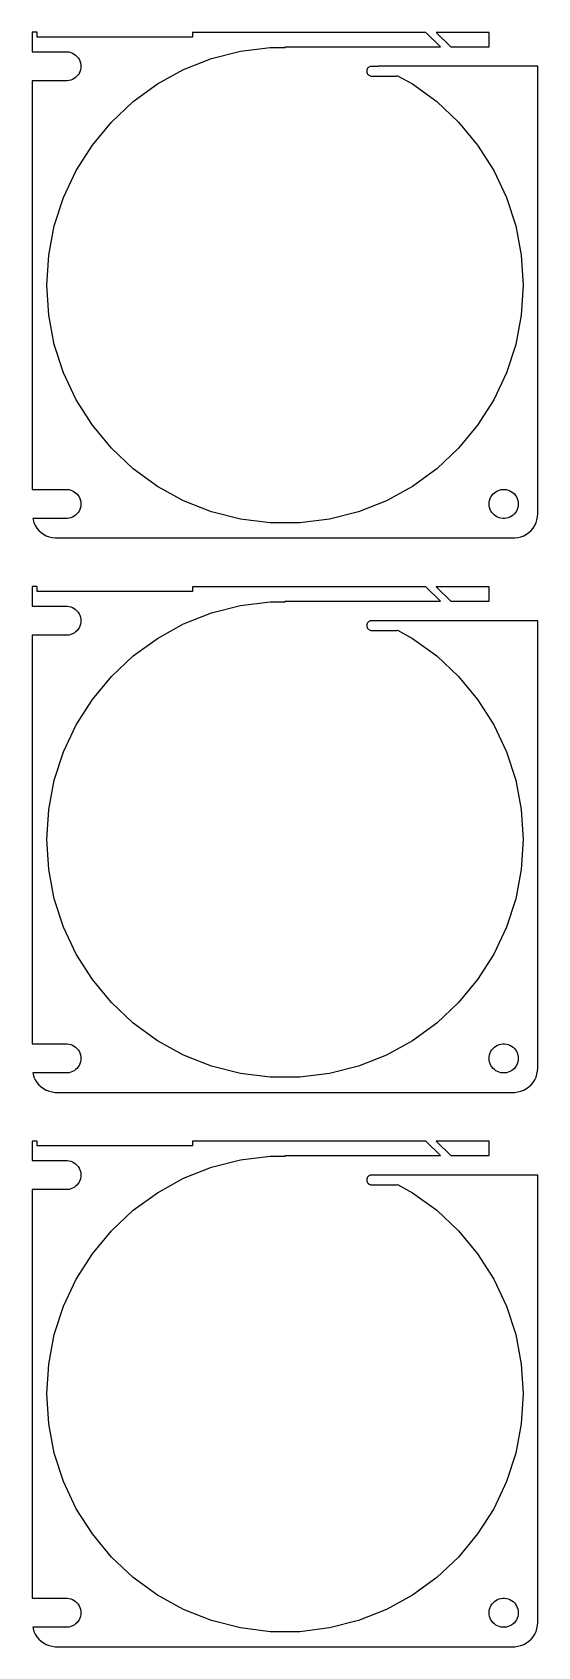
# Model space of a CAD drawing. Header units: metres. Extents: x -52 to 52, y 290 to 622.
import ezdxf

# ---------------------------------------------------------------- set-up
doc = ezdxf.new("R2010")
doc.units = ezdxf.units.M

msp = doc.modelspace()

# ---------------------------------------------------------------- linework, layer by layer
for p, q in [((-51, 622), (-52, 622)), ((-52, 622), (-52, 617.994)), ((-51, 621), (-51, 622)), ((-19, 621), (-51, 621)), ((29.0099, 621.99), (-19, 621.99)), ((-19, 621.99), (-19, 621)), ((32, 619), (29.0099, 621.99)), ((42, 621.99), (31.1312, 621.99)), ((31.1312, 621.99), (34.1213, 619)), ((42, 619), (42, 621.99)), ((-52, 617.994), (-44.8116, 617.994)), ((-44.8116, 617.994), (-44.4379, 617.947)), ((-44.4379, 617.947), (-44.0729, 617.853)), ((-44.0729, 617.853), (-43.7227, 617.714)), ((-43.7227, 617.714), (-43.3925, 617.533)), ((-43.3925, 617.533), (-43.0877, 617.312)), ((-15.1418, 616.602), (-9.1817, 618.132)), ((-9.1817, 618.132), (-3.0767, 618.903)), ((-3.0767, 618.903), (0, 618.903)), ((0, 618.903), (0, 619)), ((0, 619), (32, 619)), ((34.1213, 619), (42, 619)), ((-43.0877, 617.312), (-42.8131, 617.054)), ((-42.8131, 617.054), (-42.5729, 616.763)), ((-42.5729, 616.763), (-42.3711, 616.445)), ((-42.3711, 616.445), (-42.2107, 616.104)), ((-42.2107, 616.104), (-42.0942, 615.746)), ((-42.0942, 614.254), (-42.2107, 613.896)), ((-42.0942, 615.746), (-42.0237, 615.376)), ((-42.0237, 614.624), (-42.0942, 614.254)), ((-42.0237, 615.376), (-42, 615)), ((-42, 615), (-42.0237, 614.624)), ((-26.2555, 611.372), (-20.8632, 614.337)), ((-20.8632, 614.337), (-15.1418, 616.602)), ((16.8424, 614.249), (16.8189, 614.125)), ((16.8812, 614.368), (16.8424, 614.249)), ((16.9347, 614.482), (16.8812, 614.368)), ((17.002, 614.588), (16.9347, 614.482)), ((17.082, 614.685), (17.002, 614.588)), ((17.1736, 614.771), (17.082, 614.685)), ((17.2752, 614.844), (17.1736, 614.771)), ((17.3852, 614.905), (17.2752, 614.844)), ((17.502, 614.951), (17.3852, 614.905)), ((17.6236, 614.982), (17.502, 614.951)), ((17.7482, 614.998), (17.6236, 614.982)), ((19.1924, 614.998), (17.7482, 614.998)), ((52, 615), (19.1874, 615)), ((19.1874, 615), (19.1924, 614.998)), ((52, 523), (52, 615)), ((-44.8116, 612.006), (-52, 612.006)), ((-52, 612.006), (-52, 527.994)), ((-44.4379, 612.053), (-44.8116, 612.006)), ((-44.0729, 612.147), (-44.4379, 612.053)), ((-43.7227, 612.286), (-44.0729, 612.147)), ((-43.3925, 612.467), (-43.7227, 612.286)), ((-43.0877, 612.688), (-43.3925, 612.467)), ((-42.8131, 612.946), (-43.0877, 612.688)), ((-42.5729, 613.237), (-42.8131, 612.946)), ((-42.3711, 613.555), (-42.5729, 613.237)), ((-42.2107, 613.896), (-42.3711, 613.555)), ((-31.2338, 607.755), (-26.2555, 611.372)), ((16.8189, 614.125), (16.811, 614)), ((16.811, 614), (16.8189, 613.875)), ((16.8189, 613.875), (16.8424, 613.751)), ((16.8424, 613.751), (16.8812, 613.632)), ((16.8812, 613.632), (16.9347, 613.518)), ((16.9347, 613.518), (17.002, 613.412)), ((17.002, 613.412), (17.082, 613.315)), ((17.082, 613.315), (17.1736, 613.229)), ((17.1736, 613.229), (17.2752, 613.156)), ((17.2752, 613.156), (17.3852, 613.095)), ((17.3852, 613.095), (17.502, 613.049)), ((17.502, 613.049), (17.6236, 613.018)), ((17.6236, 613.018), (17.7482, 613.002)), ((17.7482, 613.002), (22.8738, 613.002)), ((22.8738, 613.002), (22.9984, 613.018)), ((22.9984, 613.018), (23.12, 613.049)), ((23.12, 613.049), (23.1696, 613.069)), ((23.1696, 613.069), (26.2555, 611.372)), ((26.2555, 611.372), (31.2338, 607.755)), ((-35.7195, 603.543), (-31.2338, 607.755)), ((31.2338, 607.755), (35.7195, 603.543)), ((-39.6418, 598.801), (-35.7195, 603.543)), ((35.7195, 603.543), (39.6418, 598.801)), ((-42.939, 593.606), (-39.6418, 598.801)), ((39.6418, 598.801), (42.939, 593.606)), ((-45.559, 588.038), (-42.939, 593.606)), ((42.939, 593.606), (45.559, 588.038)), ((-47.4606, 582.186), (-45.559, 588.038)), ((45.559, 588.038), (47.4606, 582.186)), ((-48.6136, 576.141), (-47.4606, 582.186)), ((47.4606, 582.186), (48.6136, 576.141)), ((-49, 570), (-48.6136, 576.141)), ((48.6136, 576.141), (49, 570)), ((-48.6136, 563.859), (-49, 570)), ((49, 570), (48.6136, 563.859)), ((-47.4606, 557.814), (-48.6136, 563.859)), ((48.6136, 563.859), (47.4606, 557.814)), ((-45.559, 551.962), (-47.4606, 557.814)), ((47.4606, 557.814), (45.559, 551.962)), ((-42.939, 546.394), (-45.559, 551.962)), ((45.559, 551.962), (42.939, 546.394)), ((-39.6418, 541.199), (-42.939, 546.394)), ((42.939, 546.394), (39.6418, 541.199)), ((-35.7195, 536.457), (-39.6418, 541.199)), ((39.6418, 541.199), (35.7195, 536.457)), ((-31.2338, 532.245), (-35.7195, 536.457)), ((35.7195, 536.457), (31.2338, 532.245)), ((-26.2555, 528.628), (-31.2338, 532.245)), ((31.2338, 532.245), (26.2555, 528.628)), ((-52, 527.994), (-44.8116, 527.994)), ((-44.8116, 527.994), (-44.4379, 527.947)), ((-44.4379, 527.947), (-44.0729, 527.853)), ((-20.8632, 525.663), (-26.2555, 528.628)), ((26.2555, 528.628), (20.8632, 525.663)), ((44.0729, 527.853), (44.4379, 527.947)), ((44.4379, 527.947), (44.8116, 527.994)), ((44.8116, 527.994), (45.1884, 527.994)), ((45.1884, 527.994), (45.5621, 527.947)), ((45.5621, 527.947), (45.927, 527.853)), ((-44.0729, 527.853), (-43.7227, 527.714)), ((-43.7227, 527.714), (-43.3925, 527.533)), ((-43.3925, 527.533), (-43.0877, 527.312)), ((-43.0877, 527.312), (-42.8131, 527.054)), ((-42.8131, 527.054), (-42.5729, 526.763)), ((-42.5729, 526.763), (-42.3711, 526.445)), ((-42.3711, 526.445), (-42.2107, 526.104)), ((-42.2107, 526.104), (-42.0942, 525.746)), ((-42.0942, 525.746), (-42.0237, 525.376)), ((-42.0237, 524.624), (-42.0942, 524.254)), ((-42.0237, 525.376), (-42, 525)), ((-42, 525), (-42.0237, 524.624)), ((-15.1418, 523.398), (-20.8632, 525.663)), ((20.8632, 525.663), (15.1418, 523.398)), ((42, 525), (42.0237, 525.376)), ((42.0237, 524.624), (42, 525)), ((42.0237, 525.376), (42.0942, 525.746)), ((42.0942, 524.254), (42.0237, 524.624)), ((42.0942, 525.746), (42.2107, 526.104)), ((42.2107, 526.104), (42.3711, 526.445)), ((42.3711, 526.445), (42.5729, 526.763)), ((42.5729, 526.763), (42.8131, 527.054)), ((42.8131, 527.054), (43.0877, 527.312)), ((43.0877, 527.312), (43.3925, 527.533)), ((43.3925, 527.533), (43.7227, 527.714)), ((43.7227, 527.714), (44.0729, 527.853)), ((45.927, 527.853), (46.2773, 527.714)), ((46.2773, 527.714), (46.6075, 527.533)), ((46.6075, 527.533), (46.9123, 527.312)), ((46.9123, 527.312), (47.1869, 527.054)), ((47.1869, 527.054), (47.427, 526.763)), ((47.427, 526.763), (47.6289, 526.445)), ((47.6289, 526.445), (47.7893, 526.104)), ((47.7893, 526.104), (47.9057, 525.746)), ((47.9057, 525.746), (47.9763, 525.376)), ((47.9763, 524.624), (47.9057, 524.254)), ((47.9763, 525.376), (48, 525)), ((48, 525), (47.9763, 524.624)), ((-44.8116, 522.006), (-51.8905, 522.006)), ((-51.8905, 522.006), (-51.8429, 521.757)), ((-51.8429, 521.757), (-51.6489, 521.159)), ((-44.4379, 522.053), (-44.8116, 522.006)), ((-44.0729, 522.147), (-44.4379, 522.053)), ((-43.7227, 522.286), (-44.0729, 522.147)), ((-43.3925, 522.467), (-43.7227, 522.286)), ((-43.0877, 522.688), (-43.3925, 522.467)), ((-42.8131, 522.946), (-43.0877, 522.688)), ((-42.5729, 523.237), (-42.8131, 522.946)), ((-42.3711, 523.555), (-42.5729, 523.237)), ((-42.2107, 523.896), (-42.3711, 523.555)), ((-42.0942, 524.254), (-42.2107, 523.896)), ((-9.1817, 521.868), (-15.1418, 523.398)), ((-3.0767, 521.097), (-9.1817, 521.868)), ((9.1817, 521.868), (3.0767, 521.097)), ((15.1418, 523.398), (9.1817, 521.868)), ((42.2107, 523.896), (42.0942, 524.254)), ((42.3711, 523.555), (42.2107, 523.896)), ((42.5729, 523.237), (42.3711, 523.555)), ((42.8131, 522.946), (42.5729, 523.237)), ((43.0877, 522.688), (42.8131, 522.946)), ((43.3925, 522.467), (43.0877, 522.688)), ((43.7227, 522.286), (43.3925, 522.467)), ((44.0729, 522.147), (43.7227, 522.286)), ((44.4379, 522.053), (44.0729, 522.147)), ((44.8116, 522.006), (44.4379, 522.053)), ((45.1884, 522.006), (44.8116, 522.006)), ((45.5621, 522.053), (45.1884, 522.006)), ((45.927, 522.147), (45.5621, 522.053)), ((46.2773, 522.286), (45.927, 522.147)), ((46.6075, 522.467), (46.2773, 522.286)), ((46.9123, 522.688), (46.6075, 522.467)), ((47.1869, 522.946), (46.9123, 522.688)), ((47.427, 523.237), (47.1869, 522.946)), ((47.6289, 523.555), (47.427, 523.237)), ((47.7893, 523.896), (47.6289, 523.555)), ((47.9057, 524.254), (47.7893, 523.896)), ((51.6489, 521.159), (51.8429, 521.757)), ((51.8429, 521.757), (51.9606, 522.373)), ((51.9606, 522.373), (52, 523)), ((-51.6489, 521.159), (-51.3815, 520.591)), ((-51.3815, 520.591), (-51.0451, 520.061)), ((-51.0451, 520.061), (-50.6448, 519.577)), ((-50.6448, 519.577), (-50.1871, 519.147)), ((-50.1871, 519.147), (-49.6791, 518.778)), ((-49.6791, 518.778), (-49.1289, 518.476)), ((-49.1289, 518.476), (-48.5451, 518.245)), ((-48.5451, 518.245), (-47.9369, 518.089)), ((-47.9369, 518.089), (-47.3139, 518.01)), ((-47.3139, 518.01), (47.3139, 518.01)), ((3.0767, 521.097), (-3.0767, 521.097)), ((47.3139, 518.01), (47.9369, 518.089)), ((47.9369, 518.089), (48.5451, 518.245)), ((48.5451, 518.245), (49.1289, 518.476)), ((49.1289, 518.476), (49.6791, 518.778)), ((49.6791, 518.778), (50.1871, 519.147)), ((50.1871, 519.147), (50.6448, 519.577)), ((50.6448, 519.577), (51.0451, 520.061)), ((51.0451, 520.061), (51.3815, 520.591)), ((51.3815, 520.591), (51.6489, 521.159)), ((-51, 508), (-52, 508)), ((-52, 508), (-52, 503.994)), ((-51, 507), (-51, 508)), ((29.0099, 507.99), (-19, 507.99)), ((-19, 507.99), (-19, 507)), ((32, 505), (29.0099, 507.99)), ((42, 507.99), (31.1312, 507.99)), ((31.1312, 507.99), (34.1213, 505)), ((42, 505), (42, 507.99)), ((-19, 507), (-51, 507)), ((-9.1817, 504.132), (-3.0767, 504.903)), ((-3.0767, 504.903), (0, 504.903)), ((0, 504.903), (0, 505)), ((0, 505), (32, 505)), ((34.1213, 505), (42, 505)), ((-52, 503.994), (-44.8116, 503.994)), ((-44.8116, 503.994), (-44.4379, 503.947)), ((-44.4379, 503.947), (-44.0729, 503.853)), ((-44.0729, 503.853), (-43.7227, 503.714)), ((-43.7227, 503.714), (-43.3925, 503.533)), ((-43.3925, 503.533), (-43.0877, 503.312)), ((-43.0877, 503.312), (-42.8131, 503.054)), ((-42.8131, 503.054), (-42.5729, 502.763)), ((-42.5729, 502.763), (-42.3711, 502.445)), ((-42.3711, 502.445), (-42.2107, 502.104)), ((-42.2107, 502.104), (-42.0942, 501.746)), ((-42.0942, 501.746), (-42.0237, 501.376)), ((-42.0237, 501.376), (-42, 501)), ((-20.8632, 500.337), (-15.1418, 502.602)), ((-15.1418, 502.602), (-9.1817, 504.132)), ((-44.8116, 498.006), (-52, 498.006)), ((-52, 498.006), (-52, 413.994)), ((-44.4379, 498.053), (-44.8116, 498.006)), ((-44.0729, 498.147), (-44.4379, 498.053)), ((-43.7227, 498.286), (-44.0729, 498.147)), ((-43.3925, 498.467), (-43.7227, 498.286)), ((-43.0877, 498.688), (-43.3925, 498.467)), ((-42.8131, 498.946), (-43.0877, 498.688)), ((-42.5729, 499.237), (-42.8131, 498.946)), ((-42.3711, 499.555), (-42.5729, 499.237)), ((-42.2107, 499.896), (-42.3711, 499.555)), ((-42.0942, 500.254), (-42.2107, 499.896)), ((-42.0237, 500.624), (-42.0942, 500.254)), ((-42, 501), (-42.0237, 500.624)), ((-26.2555, 497.372), (-20.8632, 500.337)), ((16.8189, 500.125), (16.811, 500)), ((16.811, 500), (16.8189, 499.875)), ((16.8424, 500.249), (16.8189, 500.125)), ((16.8189, 499.875), (16.8424, 499.751)), ((16.8812, 500.368), (16.8424, 500.249)), ((16.8424, 499.751), (16.8812, 499.632)), ((16.9347, 500.482), (16.8812, 500.368)), ((16.8812, 499.632), (16.9347, 499.518)), ((17.002, 500.588), (16.9347, 500.482)), ((16.9347, 499.518), (17.002, 499.412)), ((17.082, 500.685), (17.002, 500.588)), ((17.002, 499.412), (17.082, 499.315)), ((17.1736, 500.771), (17.082, 500.685)), ((17.082, 499.315), (17.1736, 499.229)), ((17.2752, 500.844), (17.1736, 500.771)), ((17.1736, 499.229), (17.2752, 499.156)), ((17.3852, 500.905), (17.2752, 500.844)), ((17.2752, 499.156), (17.3852, 499.095)), ((17.502, 500.951), (17.3852, 500.905)), ((17.3852, 499.095), (17.502, 499.049)), ((17.6236, 500.982), (17.502, 500.951)), ((17.502, 499.049), (17.6236, 499.018)), ((17.7482, 500.998), (17.6236, 500.982)), ((17.6236, 499.018), (17.7482, 499.002)), ((19.1924, 500.998), (17.7482, 500.998)), ((17.7482, 499.002), (22.8738, 499.002)), ((52, 501), (19.1874, 501)), ((19.1874, 501), (19.1924, 500.998)), ((22.8738, 499.002), (22.9984, 499.018)), ((22.9984, 499.018), (23.12, 499.049)), ((23.12, 499.049), (23.1696, 499.069)), ((23.1696, 499.069), (26.2555, 497.372)), ((52, 409), (52, 501)), ((-31.2338, 493.755), (-26.2555, 497.372)), ((26.2555, 497.372), (31.2338, 493.755)), ((-35.7195, 489.543), (-31.2338, 493.755)), ((31.2338, 493.755), (35.7195, 489.543)), ((-39.6418, 484.801), (-35.7195, 489.543)), ((35.7195, 489.543), (39.6418, 484.801)), ((-42.939, 479.606), (-39.6418, 484.801)), ((39.6418, 484.801), (42.939, 479.606)), ((-45.559, 474.038), (-42.939, 479.606)), ((42.939, 479.606), (45.559, 474.038)), ((-47.4606, 468.186), (-45.559, 474.038)), ((45.559, 474.038), (47.4606, 468.186)), ((-48.6136, 462.141), (-47.4606, 468.186)), ((47.4606, 468.186), (48.6136, 462.141)), ((-49, 456), (-48.6136, 462.141)), ((48.6136, 462.141), (49, 456)), ((-48.6136, 449.859), (-49, 456)), ((49, 456), (48.6136, 449.859)), ((-47.4606, 443.814), (-48.6136, 449.859)), ((48.6136, 449.859), (47.4606, 443.814)), ((-45.559, 437.962), (-47.4606, 443.814)), ((47.4606, 443.814), (45.559, 437.962)), ((-42.939, 432.394), (-45.559, 437.962)), ((45.559, 437.962), (42.939, 432.394)), ((-39.6418, 427.199), (-42.939, 432.394)), ((42.939, 432.394), (39.6418, 427.199)), ((-35.7195, 422.457), (-39.6418, 427.199)), ((39.6418, 427.199), (35.7195, 422.457)), ((-31.2338, 418.245), (-35.7195, 422.457)), ((35.7195, 422.457), (31.2338, 418.245)), ((-26.2555, 414.628), (-31.2338, 418.245)), ((31.2338, 418.245), (26.2555, 414.628)), ((-52, 413.994), (-44.8116, 413.994)), ((-44.8116, 413.994), (-44.4379, 413.947)), ((-44.4379, 413.947), (-44.0729, 413.853)), ((-44.0729, 413.853), (-43.7227, 413.714)), ((-43.7227, 413.714), (-43.3925, 413.533)), ((-43.3925, 413.533), (-43.0877, 413.312)), ((-43.0877, 413.312), (-42.8131, 413.054)), ((-42.8131, 413.054), (-42.5729, 412.763)), ((-42.5729, 412.763), (-42.3711, 412.445)), ((-42.3711, 412.445), (-42.2107, 412.104)), ((-42.2107, 412.104), (-42.0942, 411.746)), ((-42.0942, 411.746), (-42.0237, 411.376)), ((-20.8632, 411.663), (-26.2555, 414.628)), ((26.2555, 414.628), (20.8632, 411.663)), ((42.0237, 411.376), (42.0942, 411.746)), ((42.0942, 411.746), (42.2107, 412.104)), ((42.2107, 412.104), (42.3711, 412.445)), ((42.3711, 412.445), (42.5729, 412.763)), ((42.5729, 412.763), (42.8131, 413.054)), ((42.8131, 413.054), (43.0877, 413.312)), ((43.0877, 413.312), (43.3925, 413.533)), ((43.3925, 413.533), (43.7227, 413.714)), ((43.7227, 413.714), (44.0729, 413.853)), ((44.0729, 413.853), (44.4379, 413.947)), ((44.4379, 413.947), (44.8116, 413.994)), ((44.8116, 413.994), (45.1884, 413.994)), ((45.1884, 413.994), (45.5621, 413.947)), ((45.5621, 413.947), (45.927, 413.853)), ((45.927, 413.853), (46.2773, 413.714)), ((46.2773, 413.714), (46.6075, 413.533)), ((46.6075, 413.533), (46.9123, 413.312)), ((46.9123, 413.312), (47.1869, 413.054)), ((47.1869, 413.054), (47.427, 412.763)), ((47.427, 412.763), (47.6289, 412.445)), ((47.6289, 412.445), (47.7893, 412.104)), ((47.7893, 412.104), (47.9057, 411.746)), ((47.9057, 411.746), (47.9763, 411.376)), ((-43.3925, 408.467), (-43.7227, 408.286)), ((-43.0877, 408.688), (-43.3925, 408.467)), ((-42.8131, 408.946), (-43.0877, 408.688)), ((-42.5729, 409.237), (-42.8131, 408.946)), ((-42.3711, 409.555), (-42.5729, 409.237)), ((-42.2107, 409.896), (-42.3711, 409.555)), ((-42.0942, 410.254), (-42.2107, 409.896)), ((-42.0237, 410.624), (-42.0942, 410.254)), ((-42.0237, 411.376), (-42, 411)), ((-42, 411), (-42.0237, 410.624)), ((-15.1418, 409.398), (-20.8632, 411.663)), ((-9.1817, 407.868), (-15.1418, 409.398)), ((15.1418, 409.398), (9.1817, 407.868)), ((20.8632, 411.663), (15.1418, 409.398)), ((42, 411), (42.0237, 411.376)), ((42.0237, 410.624), (42, 411)), ((42.0942, 410.254), (42.0237, 410.624)), ((42.2107, 409.896), (42.0942, 410.254)), ((42.3711, 409.555), (42.2107, 409.896)), ((42.5729, 409.237), (42.3711, 409.555)), ((42.8131, 408.946), (42.5729, 409.237)), ((43.0877, 408.688), (42.8131, 408.946)), ((43.3925, 408.467), (43.0877, 408.688)), ((43.7227, 408.286), (43.3925, 408.467)), ((46.6075, 408.467), (46.2773, 408.286)), ((46.9123, 408.688), (46.6075, 408.467)), ((47.1869, 408.946), (46.9123, 408.688)), ((47.427, 409.237), (47.1869, 408.946)), ((47.6289, 409.555), (47.427, 409.237)), ((47.7893, 409.896), (47.6289, 409.555)), ((47.9057, 410.254), (47.7893, 409.896)), ((47.9763, 410.624), (47.9057, 410.254)), ((47.9763, 411.376), (48, 411)), ((48, 411), (47.9763, 410.624)), ((51.8429, 407.757), (51.9606, 408.373)), ((51.9606, 408.373), (52, 409)), ((-44.8116, 408.006), (-51.8905, 408.006)), ((-51.8905, 408.006), (-51.8429, 407.757)), ((-51.8429, 407.757), (-51.6489, 407.159)), ((-51.6489, 407.159), (-51.3815, 406.591)), ((-51.3815, 406.591), (-51.0451, 406.061)), ((-51.0451, 406.061), (-50.6448, 405.577)), ((-50.6448, 405.577), (-50.1871, 405.147)), ((-50.1871, 405.147), (-49.6791, 404.778)), ((-44.4379, 408.053), (-44.8116, 408.006)), ((-44.0729, 408.147), (-44.4379, 408.053)), ((-43.7227, 408.286), (-44.0729, 408.147)), ((-3.0767, 407.097), (-9.1817, 407.868)), ((3.0767, 407.097), (-3.0767, 407.097)), ((9.1817, 407.868), (3.0767, 407.097)), ((44.0729, 408.147), (43.7227, 408.286)), ((44.4379, 408.053), (44.0729, 408.147)), ((44.8116, 408.006), (44.4379, 408.053)), ((45.1884, 408.006), (44.8116, 408.006)), ((45.5621, 408.053), (45.1884, 408.006)), ((45.927, 408.147), (45.5621, 408.053)), ((46.2773, 408.286), (45.927, 408.147)), ((49.6791, 404.778), (50.1871, 405.147)), ((50.1871, 405.147), (50.6448, 405.577)), ((50.6448, 405.577), (51.0451, 406.061)), ((51.0451, 406.061), (51.3815, 406.591)), ((51.3815, 406.591), (51.6489, 407.159)), ((51.6489, 407.159), (51.8429, 407.757)), ((-49.6791, 404.778), (-49.1289, 404.476)), ((-49.1289, 404.476), (-48.5451, 404.245)), ((-48.5451, 404.245), (-47.9369, 404.089)), ((-47.9369, 404.089), (-47.3139, 404.01)), ((-47.3139, 404.01), (47.3139, 404.01)), ((47.3139, 404.01), (47.9369, 404.089)), ((47.9369, 404.089), (48.5451, 404.245)), ((48.5451, 404.245), (49.1289, 404.476)), ((49.1289, 404.476), (49.6791, 404.778)), ((-51, 394), (-52, 394)), ((-52, 394), (-52, 389.994)), ((-51, 393), (-51, 394)), ((-19, 393), (-51, 393)), ((29.0099, 393.99), (-19, 393.99)), ((-19, 393.99), (-19, 393)), ((32, 391), (29.0099, 393.99)), ((42, 393.99), (31.1312, 393.99)), ((31.1312, 393.99), (34.1213, 391)), ((42, 391), (42, 393.99)), ((-52, 389.994), (-44.8116, 389.994)), ((-44.8116, 389.994), (-44.4379, 389.947)), ((-44.4379, 389.947), (-44.0729, 389.853)), ((-44.0729, 389.853), (-43.7227, 389.714)), ((-43.7227, 389.714), (-43.3925, 389.533)), ((-43.3925, 389.533), (-43.0877, 389.312)), ((-43.0877, 389.312), (-42.8131, 389.054)), ((-42.8131, 389.054), (-42.5729, 388.763)), ((-42.5729, 388.763), (-42.3711, 388.445)), ((-42.3711, 388.445), (-42.2107, 388.104)), ((-20.8632, 386.337), (-15.1418, 388.602)), ((-15.1418, 388.602), (-9.1817, 390.132)), ((-9.1817, 390.132), (-3.0767, 390.903)), ((-3.0767, 390.903), (0, 390.903)), ((0, 390.903), (0, 391)), ((0, 391), (32, 391)), ((34.1213, 391), (42, 391)), ((-42.5729, 385.237), (-42.8131, 384.946)), ((-42.3711, 385.555), (-42.5729, 385.237)), ((-42.2107, 385.896), (-42.3711, 385.555)), ((-42.2107, 388.104), (-42.0942, 387.746)), ((-42.0942, 386.254), (-42.2107, 385.896)), ((-42.0942, 387.746), (-42.0237, 387.376)), ((-42.0237, 386.624), (-42.0942, 386.254)), ((-42.0237, 387.376), (-42, 387)), ((-42, 387), (-42.0237, 386.624)), ((-26.2555, 383.372), (-20.8632, 386.337)), ((16.8189, 386.125), (16.811, 386)), ((16.811, 386), (16.8189, 385.875)), ((16.8424, 386.249), (16.8189, 386.125)), ((16.8189, 385.875), (16.8424, 385.751)), ((16.8812, 386.368), (16.8424, 386.249)), ((16.8424, 385.751), (16.8812, 385.632)), ((16.9347, 386.482), (16.8812, 386.368)), ((16.8812, 385.632), (16.9347, 385.518)), ((17.002, 386.588), (16.9347, 386.482)), ((16.9347, 385.518), (17.002, 385.412)), ((17.082, 386.685), (17.002, 386.588)), ((17.002, 385.412), (17.082, 385.315)), ((17.1736, 386.771), (17.082, 386.685)), ((17.082, 385.315), (17.1736, 385.229)), ((17.2752, 386.844), (17.1736, 386.771)), ((17.1736, 385.229), (17.2752, 385.156)), ((17.3852, 386.905), (17.2752, 386.844)), ((17.2752, 385.156), (17.3852, 385.095)), ((17.502, 386.951), (17.3852, 386.905)), ((17.6236, 386.982), (17.502, 386.951)), ((17.7482, 386.998), (17.6236, 386.982)), ((19.1924, 386.998), (17.7482, 386.998)), ((52, 387), (19.1874, 387)), ((19.1874, 387), (19.1924, 386.998)), ((52, 295), (52, 387)), ((-44.8116, 384.006), (-52, 384.006)), ((-52, 384.006), (-52, 299.994)), ((-44.4379, 384.053), (-44.8116, 384.006)), ((-44.0729, 384.147), (-44.4379, 384.053)), ((-43.7227, 384.286), (-44.0729, 384.147)), ((-43.3925, 384.467), (-43.7227, 384.286)), ((-43.0877, 384.688), (-43.3925, 384.467)), ((-42.8131, 384.946), (-43.0877, 384.688)), ((-31.2338, 379.755), (-26.2555, 383.372)), ((17.3852, 385.095), (17.502, 385.049)), ((17.502, 385.049), (17.6236, 385.018)), ((17.6236, 385.018), (17.7482, 385.002)), ((17.7482, 385.002), (22.8738, 385.002)), ((22.8738, 385.002), (22.9984, 385.018)), ((22.9984, 385.018), (23.12, 385.049)), ((23.12, 385.049), (23.1696, 385.069)), ((23.1696, 385.069), (26.2555, 383.372)), ((26.2555, 383.372), (31.2338, 379.755)), ((-35.7195, 375.543), (-31.2338, 379.755)), ((31.2338, 379.755), (35.7195, 375.543)), ((-39.6418, 370.801), (-35.7195, 375.543)), ((35.7195, 375.543), (39.6418, 370.801)), ((-42.939, 365.606), (-39.6418, 370.801)), ((39.6418, 370.801), (42.939, 365.606)), ((-45.559, 360.038), (-42.939, 365.606)), ((42.939, 365.606), (45.559, 360.038)), ((-47.4606, 354.186), (-45.559, 360.038)), ((45.559, 360.038), (47.4606, 354.186)), ((-48.6136, 348.141), (-47.4606, 354.186)), ((47.4606, 354.186), (48.6136, 348.141)), ((-49, 342), (-48.6136, 348.141)), ((48.6136, 348.141), (49, 342)), ((-48.6136, 335.859), (-49, 342)), ((49, 342), (48.6136, 335.859)), ((-47.4606, 329.814), (-48.6136, 335.859)), ((48.6136, 335.859), (47.4606, 329.814)), ((-45.559, 323.962), (-47.4606, 329.814)), ((47.4606, 329.814), (45.559, 323.962)), ((-42.939, 318.394), (-45.559, 323.962)), ((45.559, 323.962), (42.939, 318.394)), ((-39.6418, 313.199), (-42.939, 318.394)), ((42.939, 318.394), (39.6418, 313.199)), ((-35.7195, 308.457), (-39.6418, 313.199)), ((39.6418, 313.199), (35.7195, 308.457)), ((-31.2338, 304.245), (-35.7195, 308.457)), ((35.7195, 308.457), (31.2338, 304.245)), ((-26.2555, 300.628), (-31.2338, 304.245)), ((31.2338, 304.245), (26.2555, 300.628)), ((-52, 299.994), (-44.8116, 299.994)), ((-44.8116, 299.994), (-44.4379, 299.947)), ((-44.4379, 299.947), (-44.0729, 299.853)), ((-44.0729, 299.853), (-43.7227, 299.714)), ((-43.7227, 299.714), (-43.3925, 299.533)), ((-43.3925, 299.533), (-43.0877, 299.312)), ((-43.0877, 299.312), (-42.8131, 299.054)), ((-42.8131, 299.054), (-42.5729, 298.763)), ((-20.8632, 297.663), (-26.2555, 300.628)), ((26.2555, 300.628), (20.8632, 297.663)), ((42.5729, 298.763), (42.8131, 299.054)), ((42.8131, 299.054), (43.0877, 299.312)), ((43.0877, 299.312), (43.3925, 299.533)), ((43.3925, 299.533), (43.7227, 299.714)), ((43.7227, 299.714), (44.0729, 299.853)), ((44.0729, 299.853), (44.4379, 299.947)), ((44.4379, 299.947), (44.8116, 299.994)), ((44.8116, 299.994), (45.1884, 299.994)), ((45.1884, 299.994), (45.5621, 299.947)), ((45.5621, 299.947), (45.927, 299.853)), ((45.927, 299.853), (46.2773, 299.714)), ((46.2773, 299.714), (46.6075, 299.533)), ((46.6075, 299.533), (46.9123, 299.312)), ((46.9123, 299.312), (47.1869, 299.054)), ((47.1869, 299.054), (47.427, 298.763)), ((-42.5729, 298.763), (-42.3711, 298.445)), ((-42.3711, 295.555), (-42.5729, 295.237)), ((-42.3711, 298.445), (-42.2107, 298.104)), ((-42.2107, 295.896), (-42.3711, 295.555)), ((-42.2107, 298.104), (-42.0942, 297.746)), ((-42.0942, 296.254), (-42.2107, 295.896)), ((-42.0942, 297.746), (-42.0237, 297.376)), ((-42.0237, 296.624), (-42.0942, 296.254)), ((-42.0237, 297.376), (-42, 297)), ((-42, 297), (-42.0237, 296.624)), ((-15.1418, 295.398), (-20.8632, 297.663)), ((20.8632, 297.663), (15.1418, 295.398)), ((42, 297), (42.0237, 297.376)), ((42.0237, 296.624), (42, 297)), ((42.0237, 297.376), (42.0942, 297.746)), ((42.0942, 296.254), (42.0237, 296.624)), ((42.0942, 297.746), (42.2107, 298.104)), ((42.2107, 295.896), (42.0942, 296.254)), ((42.2107, 298.104), (42.3711, 298.445)), ((42.3711, 295.555), (42.2107, 295.896)), ((42.3711, 298.445), (42.5729, 298.763)), ((42.5729, 295.237), (42.3711, 295.555)), ((47.427, 298.763), (47.6289, 298.445)), ((47.6289, 295.555), (47.427, 295.237)), ((47.6289, 298.445), (47.7893, 298.104)), ((47.7893, 295.896), (47.6289, 295.555)), ((47.7893, 298.104), (47.9057, 297.746)), ((47.9057, 296.254), (47.7893, 295.896)), ((47.9057, 297.746), (47.9763, 297.376)), ((47.9763, 296.624), (47.9057, 296.254)), ((47.9763, 297.376), (48, 297)), ((48, 297), (47.9763, 296.624)), ((-44.8116, 294.006), (-51.8905, 294.006)), ((-51.8905, 294.006), (-51.8429, 293.757)), ((-51.8429, 293.757), (-51.6489, 293.159)), ((-51.6489, 293.159), (-51.3815, 292.591)), ((-51.3815, 292.591), (-51.0451, 292.061)), ((-44.4379, 294.053), (-44.8116, 294.006)), ((-44.0729, 294.147), (-44.4379, 294.053)), ((-43.7227, 294.286), (-44.0729, 294.147)), ((-43.3925, 294.467), (-43.7227, 294.286)), ((-43.0877, 294.688), (-43.3925, 294.467)), ((-42.8131, 294.946), (-43.0877, 294.688)), ((-42.5729, 295.237), (-42.8131, 294.946)), ((-9.1817, 293.868), (-15.1418, 295.398)), ((-3.0767, 293.097), (-9.1817, 293.868)), ((3.0767, 293.097), (-3.0767, 293.097)), ((9.1817, 293.868), (3.0767, 293.097)), ((15.1418, 295.398), (9.1817, 293.868)), ((42.8131, 294.946), (42.5729, 295.237)), ((43.0877, 294.688), (42.8131, 294.946)), ((43.3925, 294.467), (43.0877, 294.688)), ((43.7227, 294.286), (43.3925, 294.467)), ((44.0729, 294.147), (43.7227, 294.286)), ((44.4379, 294.053), (44.0729, 294.147)), ((44.8116, 294.006), (44.4379, 294.053)), ((45.1884, 294.006), (44.8116, 294.006)), ((45.5621, 294.053), (45.1884, 294.006)), ((45.927, 294.147), (45.5621, 294.053)), ((46.2773, 294.286), (45.927, 294.147)), ((46.6075, 294.467), (46.2773, 294.286)), ((46.9123, 294.688), (46.6075, 294.467)), ((47.1869, 294.946), (46.9123, 294.688)), ((47.427, 295.237), (47.1869, 294.946)), ((51.0451, 292.061), (51.3815, 292.591)), ((51.3815, 292.591), (51.6489, 293.159)), ((51.6489, 293.159), (51.8429, 293.757)), ((51.8429, 293.757), (51.9606, 294.373)), ((51.9606, 294.373), (52, 295)), ((-51.0451, 292.061), (-50.6448, 291.577)), ((-50.6448, 291.577), (-50.1871, 291.147)), ((-50.1871, 291.147), (-49.6791, 290.778)), ((-49.6791, 290.778), (-49.1289, 290.476)), ((-49.1289, 290.476), (-48.5451, 290.245)), ((-48.5451, 290.245), (-47.9369, 290.089)), ((-47.9369, 290.089), (-47.3139, 290.01)), ((-47.3139, 290.01), (47.3139, 290.01)), ((47.3139, 290.01), (47.9369, 290.089)), ((47.9369, 290.089), (48.5451, 290.245)), ((48.5451, 290.245), (49.1289, 290.476)), ((49.1289, 290.476), (49.6791, 290.778)), ((49.6791, 290.778), (50.1871, 291.147)), ((50.1871, 291.147), (50.6448, 291.577)), ((50.6448, 291.577), (51.0451, 292.061))]:
    msp.add_line(p, q)

doc.saveas('drawing.dxf')
